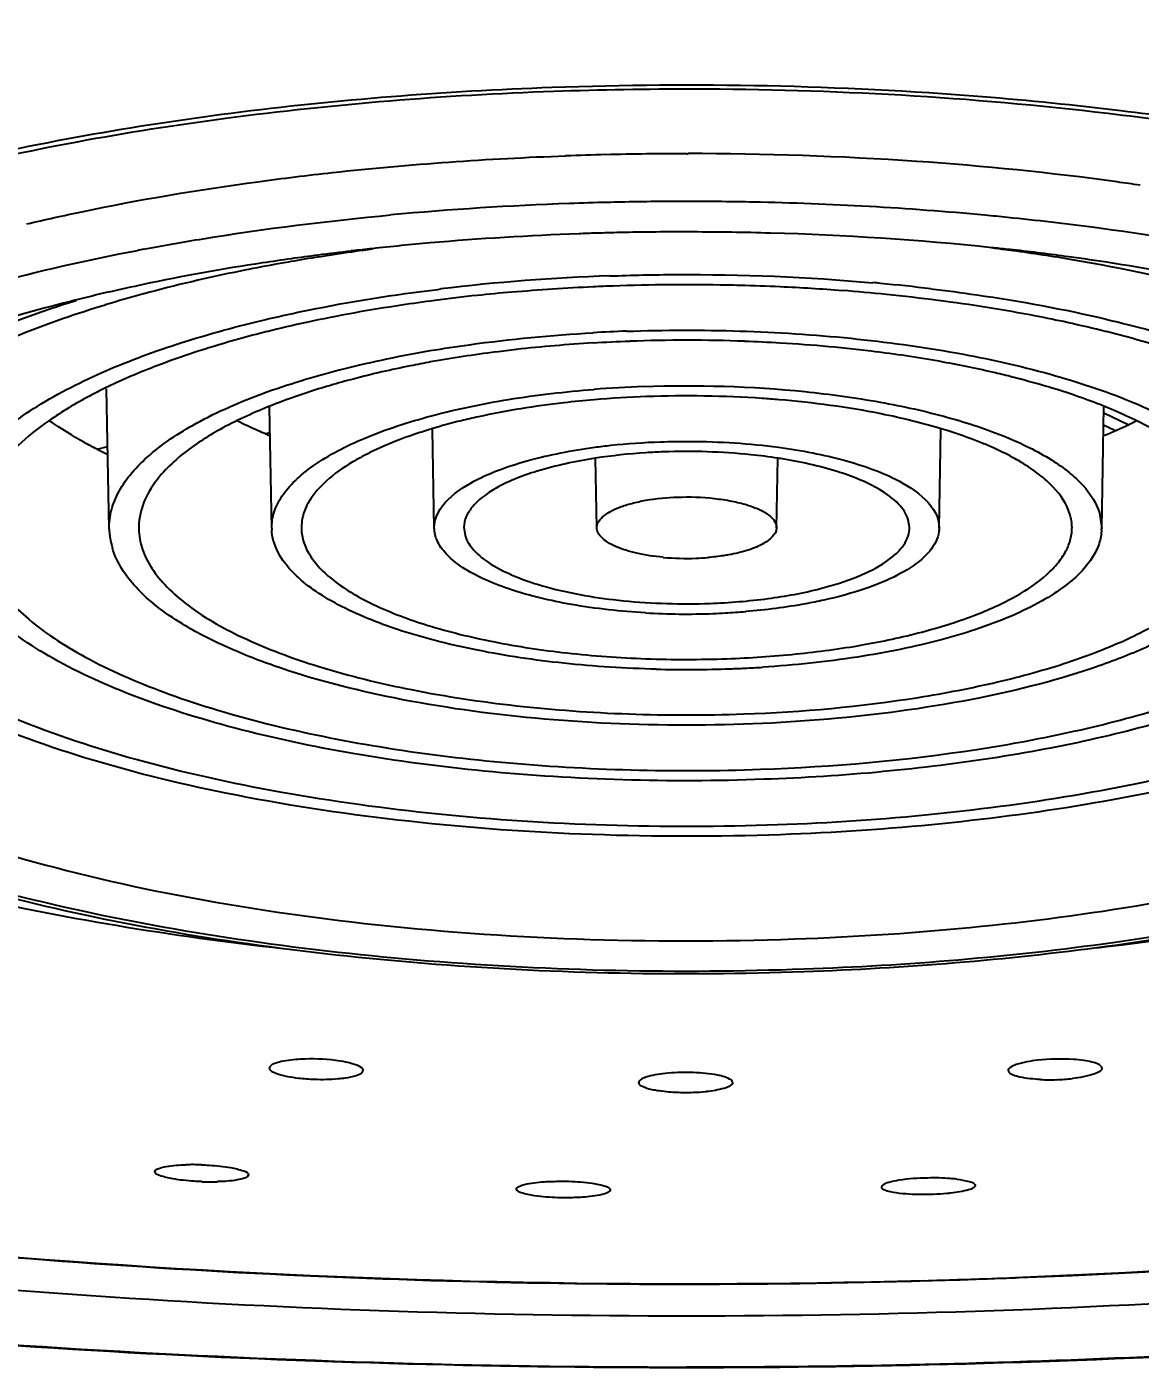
# Model space of a CAD drawing. Header units: millimetres. Extents: x 19562 to 20987, y -3943 to -2935.
# Drawn here: x 20317.82 to 20326.72, y -3215.47 to -3204.7 of the extents above; entities that cross this region are included whole.
import ezdxf

# ---------------------------------------------------------------- set-up
doc = ezdxf.new("R2010")
doc.units = ezdxf.units.MM
doc.header["$LTSCALE"] = 0.1
doc.styles.get("Standard").update_dxf_attribs({"font": 'arial.ttf'})
doc.dimstyles.new('A4', dxfattribs={"dimtxt": 4, "dimasz": 3.5, "dimexe": 0.7, "dimexo": 0.625, "dimgap": 0.5, "dimtad": 1, "dimdec": 1, "dimdsep": 46, "dimtxsty": 'Standard', "dimcen": 2.5, "dimclrd": 5, "dimclre": 5, "dimclrt": 7, "dimadec": 3, "dimazin": 2, "dimtfac": 1, "dimtdec": 1, "dimtmove": 0, "dimatfit": 3, "dimfxl": 0, "dimarcsym": 0})

# ---------------------------------------------------------------- blocks, each defined once
blk = doc.blocks.new('*D381')
at = {"color": 3, "lineweight": -2}
for p, q in [((20323.724, -3014.023), (20532.283, -3014.023)), ((20531.583, -3029.023), (20531.583, -3451.824)), ((20325.821, -3466.824), (20532.283, -3466.824))]:
    blk.add_line(p, q, dxfattribs=at)
at = {"color": 3}
for points in [[(20529.083, -3029.023), (20534.083, -3029.023), (20531.583, -3014.023)], [(20529.083, -3451.824), (20534.083, -3451.824), (20531.583, -3466.824)]]:
    blk.add_solid(points, dxfattribs=at)
at = {"layer": 'Defpoints', "color": 0}
for p in [(20323.099, -3014.023), (20325.196, -3466.824), (20531.583, -3466.824)]:
    blk.add_point(p, dxfattribs=at)
at = {"color": 3, "insert": (20523.425, -3240.423), "char_height": 15, "attachment_point": 5, "rotation": 90}
blk.add_mtext('452.8', dxfattribs=at)

msp = doc.modelspace()

# ---------------------------------------------------------------- linework, layer by layer
at = {"color": 7, "linetype": 'Continuous'}
for p, q in [((20323.103, -3205.713), (20323.11, -3205.713)), ((20323.146, -3206.339), (20323.137, -3206.339)), ((20320.427, -3206.49), (20320.416, -3206.491)), ((20320.434, -3206.497), (20320.422, -3206.499)), ((20320.445, -3206.496), (20320.434, -3206.497)), ((20321.109, -3206.798), (20321.132, -3206.795)), ((20319.744, -3207.036), (20319.749, -3207.035)), ((20326.454, -3207.036), (20326.459, -3207.038)), ((20325.771, -3207.516), (20325.766, -3207.515)), ((20318.481, -3208.714), (20318.46, -3207.593)), ((20319.781, -3208.711), (20319.763, -3207.741)), ((20326.418, -3208.711), (20326.436, -3207.741)), ((20326.63, -3207.881), (20326.435, -3207.789)), ((20319.766, -3207.946), (20319.731, -3207.954)), ((20321.081, -3208.708), (20321.066, -3207.918)), ((20325.118, -3208.708), (20325.132, -3207.918)), ((20326.523, -3207.926), (20326.433, -3207.883)), ((20318.384, -3208.077), (20318.468, -3208.056)), ((20322.381, -3208.706), (20322.37, -3208.151)), ((20323.818, -3208.706), (20323.828, -3208.151)), ((20326.4, -3208.586), (20326.418, -3208.712)), ((20321.318, -3208.7), (20321.327, -3208.767)), ((20324.881, -3208.7), (20324.871, -3208.641)), ((20319.762, -3213.027), (20319.771, -3213.01)), ((20326.412, -3213.01), (20326.42, -3213.027)), ((20320.504, -3213.063), (20320.512, -3213.047)), ((20325.67, -3213.047), (20325.678, -3213.063)), ((20318.845, -3213.854), (20318.854, -3213.841)), ((20319.595, -3213.881), (20319.587, -3213.894)), ((20324.656, -3213.978), (20324.658, -3213.985)), ((20325.404, -3213.959), (20325.406, -3213.965)), ((20321.738, -3213.994), (20321.738, -3213.991)), ((20322.488, -3214.001), (20322.487, -3214.005))]:
    msp.add_line(p, q, dxfattribs=at)
for centre, radius, start, end in [((20323.092, -3232.599), 26.886, 91.3621, 92.048), ((20323.099, -3232.891), 27.178, 89.993, 91.3619), ((20323.102, -3232.584), 26.872, 86.0819, 89.9828), ((20323.256, -3230.279), 24.562, 82.3136, 86.0722), ((20323.547, -3227.919), 22.183, 81.7643, 82.2436), ((20323.042, -3231.046), 24.95, 92.0187, 95.3075), ((20323.092, -3232.111), 26.016, 91.3753, 92.0481), ((20323.097, -3232.285), 26.19, 91.1534, 91.3758), ((20323.099, -3232.417), 26.322, 89.9304, 91.153), ((20323.1, -3232.353), 26.258, 88.8412, 89.9315), ((20323.12, -3231.612), 25.517, 84.6859, 88.8524), ((20323.263, -3229.846), 23.745, 84.1949, 84.6351), ((20323.355, -3228.963), 22.857, 82.443, 84.1995), ((20323.666, -3226.634), 20.508, 79.2423, 82.4481), ((20322.952, -3228.235), 21.891, 94.9879, 96.2129), ((20323.07, -3229.704), 23.365, 92.0427, 94.9631), ((20323.09, -3230.218), 23.88, 91.7231, 92.0485), ((20323.094, -3230.325), 23.987, 91.5513, 91.7232), ((20323.097, -3230.435), 24.097, 91.0906, 91.5511), ((20323.099, -3230.56), 24.222, 90.5046, 91.0906), ((20323.1, -3230.612), 24.274, 89.9125, 90.5048), ((20323.1, -3230.485), 24.146, 88.4121, 89.8911), ((20323.159, -3229.158), 22.818, 84.0112, 88.4669), ((20322.192, -3224.716), 18.56, 100.6686, 100.8126), ((20322.585, -3221.816), 15.469, 99.0323, 99.8776), ((20322.731, -3226.355), 19.998, 97.4147, 98.0364), ((20322.813, -3226.984), 20.632, 96.6719, 97.4143), ((20322.706, -3222.587), 16.249, 98.0814, 99.0299), ((20322.875, -3227.515), 21.167, 96.2188, 96.6435), ((20322.785, -3223.138), 16.806, 97.5179, 98.0033), ((20323.38, -3223.392), 17.062, 82.3537, 82.7331), ((20323.3, -3227.727), 21.38, 83.6506, 83.9869), ((20323.409, -3223.174), 16.842, 82.1506, 82.3533), ((20323.322, -3227.526), 21.178, 83.5294, 83.6503), ((20323.406, -3226.814), 20.462, 82.2752, 83.5379), ((20323.534, -3222.303), 15.963, 80.4498, 82.1688), ((20322.402, -3224.199), 17.818, 98.6975, 101.8183), ((20322.644, -3225.736), 19.373, 98.0361, 98.717), ((20322.488, -3221.261), 14.905, 99.8795, 100.3919), ((20321.956, -3221.973), 15.547, 101.8888, 102.9184), ((20323.032, -3222.64), 15.959, 91.9706, 96.8382), ((20323.099, -3223.33), 16.569, 88.8791, 92.0444), ((20323.101, -3223.248), 16.487, 88.5217, 88.8808), ((20323.105, -3223.129), 16.368, 87.4001, 88.5229), ((20323.186, -3222.513), 15.831, 84.6944, 84.9213), ((20323.225, -3222.105), 15.42, 83.1964, 84.6978), ((20321.478, -3216.856), 10.385, 105.1926, 106.9544), ((20322.936, -3221.177), 14.41, 96.0203, 97.3843), ((20322.998, -3221.765), 15.001, 94.9609, 96.0202), ((20323.073, -3222.679), 15.917, 92.5941, 94.9453), ((20323.09, -3223.029), 16.268, 92.0485, 92.5986), ((20323.13, -3222.627), 15.865, 85.6115, 87.4083), ((20323.181, -3221.967), 15.204, 84.2765, 85.6146), ((20323.268, -3221.126), 14.358, 82.6425, 84.2879), ((20321.258, -3216.119), 9.615, 106.9802, 107.2196), ((20322.222, -3217.056), 10.225, 102.2216, 104.0386), ((20324.016, -3216.885), 10.049, 75.9495, 77.7836), ((20323.089, -3220.296), 13.172, 92.0472, 93.2195), ((20322.855, -3217.413), 10.195, 97.2269, 100.1926), ((20322.961, -3218.22), 11.008, 96.3809, 97.2421), ((20323.054, -3219.128), 11.922, 93.3847, 96.3441), ((20323.089, -3219.679), 12.473, 92.0467, 93.3935), ((20323.099, -3219.989), 12.784, 87.921, 92.0431), ((20323.109, -3219.688), 12.482, 86.6077, 87.9173), ((20323.177, -3218.734), 11.526, 82.794, 86.6636), ((20323.383, -3217.154), 9.933, 79.7542, 82.828), ((20323.94, -3214.475), 7.195, 75.2961, 75.8184), ((20324.127, -3213.781), 6.476, 72.996, 75.3019), ((20323.085, -3216.892), 9.322, 92.0359, 94.4756), ((20323.089, -3216.347), 8.697, 92.044, 94.8121), ((20323.099, -3216.548), 8.898, 86.1034, 92.0656), ((20323.127, -3216.096), 8.445, 85.1724, 86.0852), ((20322.625, -3213.242), 5.554, 102.3937, 103.8293), ((20322.457, -3212.56), 4.852, 103.823, 106.7542), ((20323.781, -3212.417), 4.703, 73.1886, 76.2273), ((20325.024, -3204.499), 3.745, 292.2369, 295.4145), ((20325.212, -3204.898), 3.304, 295.4348, 296.6696), ((20321.337, -3204.116), 4.16, 247.2979, 247.7862), ((20320.277, -3204.422), 4.116, 242.6244, 243.9539), ((20323.212, -3212.164), 4.063, 80.9586, 81.2398), ((20325.79, -3208.709), 0.391, 10.9695, 16.8685), ((20320.386, -3208.705), 0.368, 168.563, 178.8866), ((20325.813, -3208.704), 0.367, 1.1194, 10.9677), ((20319.029, -3208.704), 0.548, 181.0508, 188.7221), ((20319.06, -3208.698), 0.579, 188.7696, 197.0549), ((20320.171, -3208.704), 0.39, 181.0099, 183.1313), ((20326.028, -3208.704), 0.39, 357.4445, 358.8889), ((20323.099, -3206.9), 2.05, 264.747, 272.1007), ((20323.102, -3206.934), 2.016, 272.039, 274.7373), ((20323.099, -3203.538), 5.857, 266.7768, 272.0542), ((20323.104, -3203.641), 5.753, 272.048, 273.0186), ((20323.111, -3203.771), 5.623, 273.0138, 274.7005), ((20323.099, -3200.172), 9.667, 268.5571, 272.0638), ((20323.104, -3200.317), 9.522, 272.0655, 272.7603), ((20323.112, -3200.474), 9.365, 272.7594, 273.6412), ((20326.002, -3211.483), 1.637, 267.4158, 271.9217), ((20326.007, -3211.525), 1.595, 271.7891, 276.3705), ((20319.15, -3215.764), 1.965, 88.0166, 91.639), ((20319.29, -3211.971), 1.966, 268.0199, 271.6394), ((20323.12, -3147.067), 67.686, 271.59027, 272.04839), ((20323.127, -3147.287), 67.466, 272.04868, 272.20818), ((20323.114, -3134.427), 80.99, 270.18159, 272.82581), ((20323.099, -3133.562), 81.855, 270.00001, 270.18972)]:
    msp.add_arc(centre, radius, start, end, dxfattribs=at)
for points, knots in [([(20323.099, -3196.255), (20321.121, -3196.255), (20317.243, -3196.394), (20311.648, -3197.014), (20306.563, -3198.015), (20302.777, -3199.172), (20300.203, -3200.284), (20298.616, -3201.142), (20297.301, -3202.055), (20296.272, -3203.014), (20295.539, -3204.016), (20295.121, -3205.058), (20295.041, -3206.125), (20295.212, -3206.806), (20295.341, -3207.13)], [0, 0, 0, 0, 0.181843, 0.356428, 0.516987, 0.657697, 0.71926, 0.774492, 0.823324, 0.866014, 0.903293, 0.936549, 0.967917, 1, 1, 1, 1]), ([(20323.099, -3196.255), (20325.083, -3196.255), (20328.972, -3196.396), (20334.581, -3197.018), (20339.676, -3198.025), (20343.466, -3199.188), (20346.04, -3200.305), (20347.624, -3201.168), (20348.935, -3202.085), (20349.958, -3203.048), (20350.681, -3204.055), (20351.088, -3205.102), (20351.153, -3206.172), (20350.972, -3206.854), (20350.838, -3207.178)], [0, 0, 0, 0, 0.182053, 0.356826, 0.51748, 0.658156, 0.719653, 0.774785, 0.823493, 0.866047, 0.903203, 0.936386, 0.967775, 1, 1, 1, 1]), ([(20326.572, -3205.37), (20326.203, -3205.325), (20324.692, -3205.174), (20323.169, -3205.143), (20322.022, -3205.184)], [0, 0, 0, 0, 0.244303, 1, 1, 1, 1]), ([(20322.022, -3205.184), (20321.164, -3205.215), (20319.519, -3205.343), (20317.222, -3205.746), (20315.296, -3206.324), (20314.191, -3206.868), (20313.753, -3207.182)], [0, 0, 0, 0, 0.299552, 0.575021, 0.811859, 1, 1, 1, 1]), ([(20313.794, -3207.271), (20313.978, -3207.124), (20314.41, -3206.841), (20315.483, -3206.322), (20317.166, -3205.797), (20319.484, -3205.378), (20321.159, -3205.244), (20322.036, -3205.213)], [0, 0, 0, 0, 0.082152, 0.179459, 0.414921, 0.694028, 1, 1, 1, 1]), ([(20322.036, -3205.213), (20322.41, -3205.2), (20323.889, -3205.175), (20325.37, -3205.258), (20326.467, -3205.389)], [0, 0, 0, 0, 0.252976, 1, 1, 1, 1]), ([(20326.467, -3205.389), (20327.106, -3205.466), (20328.312, -3205.655), (20329.973, -3206.072), (20331.333, -3206.586), (20332.1, -3207.028), (20332.402, -3207.269)], [0, 0, 0, 0, 0.306984, 0.58202, 0.8154, 1, 1, 1, 1]), ([(20332.321, -3207.096), (20331.991, -3206.875), (20331.21, -3206.473), (20329.872, -3206), (20328.296, -3205.619), (20327.166, -3205.442), (20326.572, -3205.37)], [0, 0, 0, 0, 0.197055, 0.432994, 0.703096, 1, 1, 1, 1]), ([(20319.669, -3205.937), (20319.868, -3205.91), (20320.686, -3205.81), (20321.509, -3205.752), (20322.132, -3205.73)], [0, 0, 0, 0, 0.243987, 1, 1, 1, 1]), ([(20317.823, -3206.274), (20317.969, -3206.24), (20318.58, -3206.104), (20319.198, -3206.001), (20319.669, -3205.937)], [0, 0, 0, 0, 0.240069, 1, 1, 1, 1]), ([(20299.003, -3206.18), (20298.947, -3206.456), (20298.916, -3207.038), (20299.142, -3207.91), (20299.626, -3208.755), (20300.353, -3209.568), (20301.312, -3210.347), (20302.982, -3211.389), (20305.611, -3212.526), (20309.314, -3213.599), (20313.581, -3214.401), (20318.24, -3214.897), (20321.46, -3215.008), (20323.099, -3215.008)], [0, 0, 0, 0, 0.030735, 0.062256, 0.096742, 0.135775, 0.180299, 0.230763, 0.349565, 0.490549, 0.649673, 0.821544, 1, 1, 1, 1]), ([(20318.756, -3206.477), (20318.914, -3206.447), (20319.57, -3206.332), (20320.231, -3206.25), (20320.734, -3206.203)], [0, 0, 0, 0, 0.241853, 1, 1, 1, 1]), ([(20323.099, -3215.008), (20324.739, -3215.008), (20327.959, -3214.897), (20332.618, -3214.401), (20336.886, -3213.599), (20340.588, -3212.525), (20343.217, -3211.388), (20344.887, -3210.346), (20345.846, -3209.568), (20346.573, -3208.755), (20347.057, -3207.909), (20347.282, -3207.037), (20347.251, -3206.455), (20347.195, -3206.179)], [0, 0, 0, 0, 0.178461, 0.350338, 0.509464, 0.65045, 0.769249, 0.819711, 0.864231, 0.90326, 0.937744, 0.969264, 1, 1, 1, 1]), ([(20317.154, -3206.862), (20317.276, -3206.825), (20317.789, -3206.679), (20318.31, -3206.562), (20318.71, -3206.486)], [0, 0, 0, 0, 0.23805, 1, 1, 1, 1]), ([(20327.435, -3206.757), (20327.332, -3206.736), (20326.908, -3206.651), (20326.481, -3206.582), (20326.156, -3206.538)], [0, 0, 0, 0, 0.242876, 1, 1, 1, 1]), ([(20319.8, -3206.6), (20319.709, -3206.616), (20319.359, -3206.684), (20319.011, -3206.765), (20318.757, -3206.834)], [0, 0, 0, 0, 0.259118, 1, 1, 1, 1]), ([(20327.771, -3206.93), (20327.648, -3206.892), (20327.126, -3206.742), (20326.593, -3206.631), (20326.183, -3206.562)], [0, 0, 0, 0, 0.23495, 1, 1, 1, 1]), ([(20322.484, -3206.691), (20322.66, -3206.684), (20323.362, -3206.67), (20324.064, -3206.698), (20324.588, -3206.745)], [0, 0, 0, 0, 0.251339, 1, 1, 1, 1]), ([(20318.48, -3206.819), (20318.389, -3206.84), (20318.041, -3206.924), (20317.696, -3207.02), (20317.444, -3207.101)], [0, 0, 0, 0, 0.259654, 1, 1, 1, 1]), ([(20319.749, -3207.035), (20319.856, -3207.01), (20320.305, -3206.912), (20320.761, -3206.84), (20321.109, -3206.798)], [0, 0, 0, 0, 0.239, 1, 1, 1, 1]), ([(20325.052, -3206.793), (20325.174, -3206.808), (20325.645, -3206.87), (20326.113, -3206.956), (20326.454, -3207.036)], [0, 0, 0, 0, 0.260462, 1, 1, 1, 1]), ([(20317.143, -3207.309), (20317.223, -3207.269), (20317.571, -3207.106), (20317.934, -3206.974), (20318.216, -3206.886)], [0, 0, 0, 0, 0.23112, 1, 1, 1, 1]), ([(20318.411, -3206.935), (20318.178, -3207.007), (20317.745, -3207.159), (20317.329, -3207.354), (20317.143, -3207.459)], [0, 0, 0, 0, 0.532524, 1, 1, 1, 1]), ([(20321.084, -3206.887), (20320.995, -3206.899), (20320.651, -3206.947), (20320.309, -3207.008), (20320.058, -3207.063)], [0, 0, 0, 0, 0.257883, 1, 1, 1, 1]), ([(20326.143, -3207.063), (20326.06, -3207.045), (20325.717, -3206.975), (20325.371, -3206.92), (20325.107, -3206.886)], [0, 0, 0, 0, 0.241556, 1, 1, 1, 1]), ([(20318.453, -3207.45), (20318.649, -3207.365), (20319.074, -3207.21), (20319.511, -3207.091), (20319.744, -3207.036)], [0, 0, 0, 0, 0.471869, 1, 1, 1, 1]), ([(20326.459, -3207.038), (20326.693, -3207.093), (20327.131, -3207.212), (20327.559, -3207.369), (20327.755, -3207.454)], [0, 0, 0, 0, 0.528371, 1, 1, 1, 1]), ([(20295.341, -3207.13), (20295.59, -3207.754), (20296.238, -3208.647), (20297.367, -3209.657), (20298.914, -3210.74), (20301.354, -3211.955), (20304.818, -3213.163), (20308.857, -3214.146), (20313.346, -3214.872), (20318.144, -3215.318), (20321.432, -3215.418), (20323.099, -3215.418)], [0, 0, 0, 0, 0.06718, 0.107052, 0.151683, 0.255625, 0.378555, 0.518156, 0.671053, 0.833163, 1, 1, 1, 1]), ([(20319.742, -3207.136), (20319.666, -3207.155), (20319.379, -3207.231), (20319.095, -3207.322), (20318.89, -3207.399)], [0, 0, 0, 0, 0.2636, 1, 1, 1, 1]), ([(20321.049, -3207.288), (20321.153, -3207.271), (20321.584, -3207.205), (20322.019, -3207.164), (20322.35, -3207.145)], [0, 0, 0, 0, 0.241597, 1, 1, 1, 1]), ([(20322.619, -3207.133), (20322.92, -3207.122), (20323.52, -3207.121), (20324.4, -3207.178), (20325.23, -3207.291), (20325.98, -3207.457), (20326.622, -3207.668), (20327.071, -3207.885), (20327.351, -3208.081), (20327.55, -3208.263), (20327.658, -3208.427), (20327.693, -3208.54)], [0, 0, 0, 0, 0.165407, 0.328169, 0.482841, 0.62439, 0.748587, 0.852471, 0.896483, 0.935372, 1, 1, 1, 1]), ([(20327.294, -3207.394), (20327.23, -3207.369), (20326.954, -3207.271), (20326.672, -3207.191), (20326.456, -3207.136)], [0, 0, 0, 0, 0.236361, 1, 1, 1, 1]), ([(20295.024, -3207.3), (20295.418, -3207.972), (20296.568, -3209.257), (20298.869, -3210.809), (20301.794, -3212.162), (20305.292, -3213.309), (20309.282, -3214.234), (20315.252, -3215.159), (20319.924, -3215.421), (20323.099, -3215.421)], [0, 0, 0, 0, 0.0777, 0.168578, 0.275366, 0.39807, 0.534997, 0.683368, 1, 1, 1, 1]), ([(20319.75, -3207.616), (20319.949, -3207.545), (20320.379, -3207.418), (20320.817, -3207.328), (20321.049, -3207.288)], [0, 0, 0, 0, 0.47308, 1, 1, 1, 1]), ([(20323.099, -3215.421), (20326.275, -3215.421), (20330.947, -3215.159), (20336.916, -3214.234), (20340.907, -3213.309), (20344.404, -3212.162), (20347.33, -3210.809), (20349.631, -3209.257), (20350.781, -3207.972), (20351.174, -3207.3)], [0, 0, 0, 0, 0.316632, 0.465004, 0.60193, 0.724634, 0.831423, 0.9223, 1, 1, 1, 1]), ([(20318.89, -3207.399), (20318.851, -3207.414), (20318.701, -3207.472), (20318.553, -3207.537), (20318.446, -3207.589)], [0, 0, 0, 0, 0.260971, 1, 1, 1, 1]), ([(20321.051, -3207.379), (20320.998, -3207.389), (20320.791, -3207.428), (20320.585, -3207.475), (20320.434, -3207.515)], [0, 0, 0, 0, 0.258328, 1, 1, 1, 1]), ([(20325.703, -3207.499), (20325.658, -3207.488), (20325.475, -3207.443), (20325.29, -3207.405), (20325.15, -3207.38)], [0, 0, 0, 0, 0.242443, 1, 1, 1, 1]), ([(20317.181, -3208.717), (20317.18, -3208.66), (20317.192, -3208.542), (20317.255, -3208.369), (20317.359, -3208.201), (20317.563, -3207.97), (20317.927, -3207.701), (20318.264, -3207.532), (20318.453, -3207.45)], [0, 0, 0, 0, 0.090683, 0.185696, 0.289029, 0.403606, 0.672769, 1, 1, 1, 1]), ([(20320.434, -3207.515), (20320.372, -3207.531), (20320.141, -3207.595), (20319.914, -3207.672), (20319.75, -3207.738)], [0, 0, 0, 0, 0.265235, 1, 1, 1, 1]), ([(20318.446, -3207.589), (20318.404, -3207.609), (20318.251, -3207.688), (20318.102, -3207.776), (20317.998, -3207.849)], [0, 0, 0, 0, 0.266356, 1, 1, 1, 1]), ([(20318.481, -3208.714), (20318.48, -3208.663), (20318.493, -3208.558), (20318.557, -3208.405), (20318.663, -3208.256), (20318.869, -3208.054), (20319.232, -3207.823), (20319.564, -3207.683), (20319.75, -3207.616)], [0, 0, 0, 0, 0.085885, 0.17703, 0.278071, 0.392116, 0.664944, 1, 1, 1, 1]), ([(20321.059, -3207.809), (20321.262, -3207.755), (20321.693, -3207.666), (20322.129, -3207.616), (20322.358, -3207.598)], [0, 0, 0, 0, 0.477603, 1, 1, 1, 1]), ([(20322.754, -3207.575), (20323.184, -3207.56), (20323.819, -3207.578), (20324.63, -3207.689), (20325.169, -3207.808), (20325.631, -3207.959), (20325.953, -3208.115), (20326.155, -3208.256), (20326.297, -3208.387), (20326.375, -3208.505), (20326.4, -3208.586)], [0, 0, 0, 0, 0.328042, 0.482743, 0.624317, 0.748538, 0.852443, 0.896462, 0.935361, 1, 1, 1, 1]), ([(20326.448, -3207.738), (20326.415, -3207.724), (20326.274, -3207.669), (20326.131, -3207.621), (20326.021, -3207.587)], [0, 0, 0, 0, 0.239327, 1, 1, 1, 1]), ([(20322.359, -3207.681), (20322.278, -3207.688), (20321.967, -3207.719), (20321.658, -3207.768), (20321.433, -3207.818)], [0, 0, 0, 0, 0.260926, 1, 1, 1, 1]), ([(20324.901, -3207.849), (20324.819, -3207.829), (20324.468, -3207.751), (20324.112, -3207.704), (20323.838, -3207.681)], [0, 0, 0, 0, 0.234856, 1, 1, 1, 1]), ([(20319.75, -3207.738), (20319.62, -3207.791), (20319.382, -3207.9), (20319.161, -3208.042), (20319.068, -3208.117)], [0, 0, 0, 0, 0.540739, 1, 1, 1, 1]), ([(20319.781, -3208.711), (20319.78, -3208.667), (20319.794, -3208.575), (20319.861, -3208.444), (20319.97, -3208.319), (20320.182, -3208.149), (20320.548, -3207.964), (20320.876, -3207.858), (20321.059, -3207.809)], [0, 0, 0, 0, 0.079134, 0.165122, 0.263467, 0.377353, 0.655802, 1, 1, 1, 1]), ([(20326.693, -3207.847), (20326.674, -3207.838), (20326.593, -3207.799), (20326.511, -3207.763), (20326.448, -3207.738)], [0, 0, 0, 0, 0.241711, 1, 1, 1, 1]), ([(20317.998, -3207.849), (20317.911, -3207.909), (20317.754, -3208.033), (20317.567, -3208.243), (20317.449, -3208.463), (20317.419, -3208.618), (20317.418, -3208.691)], [0, 0, 0, 0, 0.301545, 0.562615, 0.790948, 1, 1, 1, 1]), ([(20318.384, -3208.077), (20318.35, -3208.06), (20318.222, -3207.991), (20318.097, -3207.914), (20318.01, -3207.852)], [0, 0, 0, 0, 0.26429, 1, 1, 1, 1]), ([(20319.731, -3207.954), (20319.712, -3207.946), (20319.635, -3207.913), (20319.559, -3207.878), (20319.504, -3207.85)], [0, 0, 0, 0, 0.257984, 1, 1, 1, 1]), ([(20321.058, -3207.915), (20321.016, -3207.927), (20320.861, -3207.977), (20320.709, -3208.036), (20320.601, -3208.087)], [0, 0, 0, 0, 0.267555, 1, 1, 1, 1]), ([(20325.558, -3208.069), (20325.526, -3208.054), (20325.39, -3207.996), (20325.25, -3207.948), (20325.141, -3207.915)], [0, 0, 0, 0, 0.234205, 1, 1, 1, 1]), ([(20327.109, -3208.1), (20327.08, -3208.077), (20326.948, -3207.982), (20326.806, -3207.902), (20326.693, -3207.847)], [0, 0, 0, 0, 0.229366, 1, 1, 1, 1]), ([(20322.365, -3208.061), (20322.408, -3208.055), (20322.582, -3208.034), (20322.757, -3208.022), (20322.889, -3208.017)], [0, 0, 0, 0, 0.244266, 1, 1, 1, 1]), ([(20322.889, -3208.017), (20322.969, -3208.015), (20323.284, -3208.01), (20323.6, -3208.03), (20323.833, -3208.061)], [0, 0, 0, 0, 0.253737, 1, 1, 1, 1]), ([(20319.068, -3208.117), (20319.05, -3208.131), (20318.985, -3208.186), (20318.924, -3208.247), (20318.884, -3208.295)], [0, 0, 0, 0, 0.265549, 1, 1, 1, 1]), ([(20320.601, -3208.087), (20320.585, -3208.094), (20320.525, -3208.124), (20320.467, -3208.156), (20320.424, -3208.181)], [0, 0, 0, 0, 0.260638, 1, 1, 1, 1]), ([(20321.081, -3208.708), (20321.077, -3208.534), (20321.338, -3208.348), (20321.624, -3208.23), (20321.848, -3208.159), (20322.097, -3208.102), (20322.274, -3208.073), (20322.365, -3208.061)], [0, 0, 0, 0, 0.349814, 0.487086, 0.642878, 0.814854, 1, 1, 1, 1]), ([(20322.367, -3208.149), (20322.211, -3208.173), (20321.932, -3208.232), (20321.665, -3208.335), (20321.556, -3208.399)], [0, 0, 0, 0, 0.556849, 1, 1, 1, 1]), ([(20322.914, -3208.098), (20322.867, -3208.1), (20322.684, -3208.109), (20322.502, -3208.128), (20322.367, -3208.149)], [0, 0, 0, 0, 0.256265, 1, 1, 1, 1]), ([(20323.831, -3208.149), (20323.758, -3208.137), (20323.454, -3208.099), (20323.146, -3208.09), (20322.914, -3208.098)], [0, 0, 0, 0, 0.241192, 1, 1, 1, 1]), ([(20323.833, -3208.061), (20323.925, -3208.073), (20324.101, -3208.102), (20324.35, -3208.159), (20324.575, -3208.23), (20324.86, -3208.348), (20325.121, -3208.534), (20325.118, -3208.708)], [0, 0, 0, 0, 0.185163, 0.357133, 0.512914, 0.65019, 1, 1, 1, 1]), ([(20324.642, -3208.399), (20324.536, -3208.337), (20324.275, -3208.235), (20324.003, -3208.176), (20323.851, -3208.152)], [0, 0, 0, 0, 0.443706, 1, 1, 1, 1]), ([(20325.777, -3208.183), (20325.761, -3208.173), (20325.689, -3208.131), (20325.615, -3208.095), (20325.558, -3208.069)], [0, 0, 0, 0, 0.237175, 1, 1, 1, 1]), ([(20320.424, -3208.181), (20320.351, -3208.224), (20320.224, -3208.313), (20320.119, -3208.43), (20320.082, -3208.489)], [0, 0, 0, 0, 0.549869, 1, 1, 1, 1]), ([(20326.164, -3208.596), (20326.14, -3208.516), (20326.061, -3208.4), (20325.917, -3208.273), (20325.827, -3208.213), (20325.777, -3208.183)], [0, 0, 0, 0, 0.434591, 0.69904, 1, 1, 1, 1]), ([(20318.884, -3208.295), (20318.835, -3208.355), (20318.753, -3208.479), (20318.719, -3208.626), (20318.718, -3208.694)], [0, 0, 0, 0, 0.530076, 1, 1, 1, 1]), ([(20326.38, -3212.064), (20326.918, -3212.003), (20327.95, -3211.853), (20329.408, -3211.534), (20330.689, -3211.138), (20331.76, -3210.675), (20332.594, -3210.159), (20333.175, -3209.591), (20333.479, -3208.963), (20333.454, -3208.528), (20333.396, -3208.337)], [0, 0, 0, 0, 0.187737, 0.361478, 0.517323, 0.652319, 0.765031, 0.856127, 0.930777, 1, 1, 1, 1]), ([(20320.082, -3208.489), (20320.075, -3208.501), (20320.05, -3208.546), (20320.033, -3208.595), (20320.025, -3208.632)], [0, 0, 0, 0, 0.262622, 1, 1, 1, 1]), ([(20321.556, -3208.399), (20321.539, -3208.41), (20321.478, -3208.448), (20321.422, -3208.495), (20321.389, -3208.534)], [0, 0, 0, 0, 0.279031, 1, 1, 1, 1]), ([(20322.381, -3208.706), (20322.38, -3208.69), (20322.39, -3208.656), (20322.429, -3208.612), (20322.489, -3208.572), (20322.568, -3208.537), (20322.664, -3208.507), (20322.817, -3208.474), (20322.94, -3208.463), (20323.024, -3208.46)], [0, 0, 0, 0, 0.063654, 0.140458, 0.237476, 0.356319, 0.495607, 0.652215, 1, 1, 1, 1]), ([(20323.024, -3208.46), (20323.124, -3208.456), (20323.27, -3208.461), (20323.456, -3208.489), (20323.577, -3208.518), (20323.677, -3208.555), (20323.753, -3208.598), (20323.804, -3208.647), (20323.818, -3208.688), (20323.818, -3208.706)], [0, 0, 0, 0, 0.339724, 0.498162, 0.640989, 0.763447, 0.862688, 0.93918, 1, 1, 1, 1]), ([(20324.871, -3208.641), (20324.857, -3208.594), (20324.79, -3208.497), (20324.697, -3208.432), (20324.642, -3208.399)], [0, 0, 0, 0, 0.434327, 1, 1, 1, 1]), ([(20321.389, -3208.534), (20321.368, -3208.559), (20321.333, -3208.61), (20321.318, -3208.671), (20321.318, -3208.7)], [0, 0, 0, 0, 0.531117, 1, 1, 1, 1]), ([(20318.718, -3208.694), (20318.717, -3208.747), (20318.732, -3208.858), (20318.806, -3209.017), (20318.927, -3209.171), (20319.163, -3209.38), (20319.575, -3209.612), (20320.187, -3209.838), (20320.923, -3210.017), (20321.753, -3210.141), (20322.641, -3210.205), (20323.249, -3210.205), (20323.555, -3210.194)], [0, 0, 0, 0, 0.029594, 0.061371, 0.09715, 0.138084, 0.237205, 0.359521, 0.502174, 0.660461, 0.828545, 1, 1, 1, 1]), ([(20320.018, -3208.697), (20320.017, -3208.735), (20320.028, -3208.812), (20320.08, -3208.924), (20320.165, -3209.032), (20320.331, -3209.179), (20320.621, -3209.343), (20321.051, -3209.502), (20321.569, -3209.628), (20322.153, -3209.715), (20322.777, -3209.76), (20323.204, -3209.76), (20323.42, -3209.752)], [0, 0, 0, 0, 0.029595, 0.061372, 0.097156, 0.138092, 0.23722, 0.359538, 0.502189, 0.660473, 0.828552, 1, 1, 1, 1]), ([(20323.42, -3209.752), (20323.605, -3209.746), (20323.967, -3209.721), (20324.489, -3209.651), (20324.964, -3209.55), (20325.378, -3209.422), (20325.717, -3209.271), (20325.942, -3209.121), (20326.069, -3208.991), (20326.134, -3208.895), (20326.173, -3208.797), (20326.181, -3208.73), (20326.181, -3208.697)], [0, 0, 0, 0, 0.177944, 0.347581, 0.504052, 0.643196, 0.761926, 0.858858, 0.899594, 0.935887, 0.968829, 1, 1, 1, 1]), ([(20323.818, -3208.706), (20323.817, -3208.76), (20323.742, -3208.82), (20323.656, -3208.861), (20323.563, -3208.895), (20323.487, -3208.912), (20323.434, -3208.922)], [0, 0, 0, 0, 0.35748, 0.492887, 0.646344, 1, 1, 1, 1]), ([(20323.825, -3211.079), (20324.246, -3211.064), (20325.066, -3211.009), (20326.248, -3210.85), (20327.325, -3210.621), (20328.262, -3210.331), (20329.03, -3209.988), (20329.539, -3209.65), (20329.827, -3209.354), (20329.975, -3209.138), (20330.063, -3208.916), (20330.082, -3208.763), (20330.08, -3208.689)], [0, 0, 0, 0, 0.177938, 0.347557, 0.504024, 0.643168, 0.761901, 0.858841, 0.899583, 0.93588, 0.968824, 1, 1, 1, 1]), ([(20324.169, -3209.191), (20324.271, -3209.165), (20324.453, -3209.108), (20324.656, -3209.008), (20324.775, -3208.915), (20324.835, -3208.847), (20324.873, -3208.775), (20324.881, -3208.724), (20324.881, -3208.7)], [0, 0, 0, 0, 0.345009, 0.624099, 0.738023, 0.836123, 0.921589, 1, 1, 1, 1]), ([(20325.543, -3214.713), (20322.809, -3214.811), (20318.752, -3214.717), (20313.517, -3214.102), (20309.936, -3213.426), (20306.749, -3212.55), (20304.043, -3211.495), (20301.887, -3210.29), (20300.744, -3209.298), (20300.321, -3208.774)], [0, 0, 0, 0, 0.309516, 0.457648, 0.596082, 0.721456, 0.831178, 0.923836, 1, 1, 1, 1]), ([(20323.85, -3211.16), (20323.349, -3211.177), (20322.356, -3211.177), (20320.903, -3211.074), (20319.543, -3210.873), (20318.335, -3210.582), (20317.455, -3210.262), (20316.874, -3209.963), (20316.527, -3209.736), (20316.249, -3209.497), (20316.044, -3209.247), (20315.915, -3208.988), (20315.882, -3208.807), (20315.881, -3208.72)], [0, 0, 0, 0, 0.170733, 0.338191, 0.496056, 0.638594, 0.761151, 0.813994, 0.860982, 0.902269, 0.938384, 0.970389, 1, 1, 1, 1]), ([(20319.799, -3208.822), (20319.796, -3208.814), (20319.787, -3208.782), (20319.783, -3208.75), (20319.781, -3208.725)], [0, 0, 0, 0, 0.254072, 1, 1, 1, 1]), ([(20321.109, -3208.82), (20321.107, -3208.815), (20321.098, -3208.796), (20321.091, -3208.775), (20321.087, -3208.759)], [0, 0, 0, 0, 0.257518, 1, 1, 1, 1]), ([(20321.327, -3208.767), (20321.341, -3208.811), (20321.4, -3208.901), (20321.543, -3209.008), (20321.74, -3209.104), (20322.092, -3209.219), (20322.614, -3209.305), (20323.054, -3209.318), (20323.285, -3209.31)], [0, 0, 0, 0, 0.064666, 0.147435, 0.251385, 0.375662, 0.67181, 1, 1, 1, 1]), ([(20322.911, -3208.941), (20322.84, -3208.935), (20322.71, -3208.915), (20322.561, -3208.871), (20322.469, -3208.824), (20322.421, -3208.788), (20322.389, -3208.749), (20322.381, -3208.719), (20322.381, -3208.706)], [0, 0, 0, 0, 0.349457, 0.640391, 0.757436, 0.854309, 0.933042, 1, 1, 1, 1]), ([(20330.318, -3208.72), (20330.316, -3208.795), (20330.292, -3208.952), (20330.193, -3209.179), (20330.035, -3209.4), (20329.732, -3209.702), (20329.202, -3210.047), (20328.408, -3210.397), (20327.442, -3210.693), (20326.335, -3210.926), (20325.122, -3211.088), (20324.281, -3211.144), (20323.85, -3211.16)], [0, 0, 0, 0, 0.031164, 0.064302, 0.100902, 0.141983, 0.239512, 0.358549, 0.497657, 0.653776, 0.822803, 1, 1, 1, 1]), ([(20325.118, -3208.708), (20325.118, -3208.718), (20325.115, -3208.755), (20325.103, -3208.791), (20325.091, -3208.817)], [0, 0, 0, 0, 0.243175, 1, 1, 1, 1]), ([(20345.877, -3208.774), (20345.522, -3209.214), (20344.602, -3210.057), (20342.883, -3211.118), (20340.747, -3212.073), (20338.234, -3212.907), (20335.393, -3213.604), (20331.144, -3214.349), (20327.815, -3214.631), (20325.543, -3214.713)], [0, 0, 0, 0, 0.078377, 0.171197, 0.279297, 0.40206, 0.537927, 0.6847, 1, 1, 1, 1]), ([(20326.417, -3208.721), (20326.416, -3208.759), (20326.401, -3208.836), (20326.347, -3208.946), (20326.263, -3209.053), (20326.192, -3209.117), (20326.152, -3209.149)], [0, 0, 0, 0, 0.215641, 0.447565, 0.706672, 1, 1, 1, 1]), ([(20319.066, -3209.474), (20318.995, -3209.43), (20318.864, -3209.341), (20318.656, -3209.154), (20318.541, -3208.985), (20318.506, -3208.868)], [0, 0, 0, 0, 0.299824, 0.563919, 1, 1, 1, 1]), ([(20320.339, -3209.334), (20320.269, -3209.298), (20320.142, -3209.225), (20319.943, -3209.071), (20319.83, -3208.925), (20319.799, -3208.822)], [0, 0, 0, 0, 0.30894, 0.576192, 1, 1, 1, 1]), ([(20322.77, -3209.385), (20322.572, -3209.374), (20322.202, -3209.334), (20321.768, -3209.233), (20321.48, -3209.121), (20321.314, -3209.032), (20321.188, -3208.935), (20321.129, -3208.859), (20321.109, -3208.82)], [0, 0, 0, 0, 0.329342, 0.616679, 0.738006, 0.842125, 0.928829, 1, 1, 1, 1]), ([(20323.555, -3210.194), (20324.023, -3210.178), (20324.706, -3210.116), (20325.568, -3209.95), (20326.13, -3209.796), (20326.609, -3209.612), (20326.994, -3209.405), (20327.278, -3209.177), (20327.405, -3208.996), (20327.441, -3208.906)], [0, 0, 0, 0, 0.33197, 0.484115, 0.622318, 0.743852, 0.846977, 0.931516, 1, 1, 1, 1]), ([(20325.091, -3208.817), (20325.065, -3208.87), (20324.972, -3208.975), (20324.774, -3209.098), (20324.509, -3209.205), (20324.307, -3209.259), (20324.197, -3209.283)], [0, 0, 0, 0, 0.171586, 0.394634, 0.672542, 1, 1, 1, 1]), ([(20316.156, -3208.952), (20316.208, -3209.123), (20316.372, -3209.371), (20316.672, -3209.646), (20316.971, -3209.856), (20317.328, -3210.055), (20317.903, -3210.313), (20318.745, -3210.589), (20319.878, -3210.839), (20321.134, -3211.011), (20322.464, -3211.097), (20323.37, -3211.095), (20323.825, -3211.079)], [0, 0, 0, 0, 0.064621, 0.103506, 0.147515, 0.19685, 0.251483, 0.37567, 0.517205, 0.671861, 0.83461, 1, 1, 1, 1]), ([(20323.715, -3210.717), (20323.339, -3210.731), (20322.593, -3210.733), (20321.495, -3210.665), (20320.455, -3210.528), (20319.509, -3210.328), (20318.691, -3210.072), (20318.11, -3209.808), (20317.738, -3209.569), (20317.467, -3209.346), (20317.309, -3209.146), (20317.246, -3209.005)], [0, 0, 0, 0, 0.162888, 0.323401, 0.476465, 0.617365, 0.742079, 0.847663, 0.892876, 0.933082, 1, 1, 1, 1]), ([(20323.434, -3208.922), (20323.421, -3208.924), (20323.366, -3208.933), (20323.311, -3208.939), (20323.269, -3208.943)], [0, 0, 0, 0, 0.241914, 1, 1, 1, 1]), ([(20328.952, -3209.006), (20328.899, -3209.126), (20328.72, -3209.367), (20328.332, -3209.669), (20327.809, -3209.945), (20327.163, -3210.188), (20326.409, -3210.393), (20325.567, -3210.554), (20324.66, -3210.666), (20324.034, -3210.706), (20323.715, -3210.717)], [0, 0, 0, 0, 0.06921, 0.154537, 0.258201, 0.379916, 0.517927, 0.66956, 0.831493, 1, 1, 1, 1]), ([(20312.802, -3209.074), (20312.921, -3209.464), (20313.402, -3210.008), (20314.224, -3210.551), (20315.078, -3210.963), (20316.09, -3211.328), (20317.693, -3211.762), (20318.979, -3211.97), (20319.871, -3212.07)], [0, 0, 0, 0, 0.153855, 0.255139, 0.374042, 0.509904, 0.661122, 1, 1, 1, 1]), ([(20317.534, -3209.095), (20317.613, -3209.226), (20317.856, -3209.48), (20318.348, -3209.789), (20318.993, -3210.062), (20319.772, -3210.292), (20320.661, -3210.471), (20321.976, -3210.635), (20323, -3210.661), (20323.69, -3210.637)], [0, 0, 0, 0, 0.070026, 0.158301, 0.26579, 0.391017, 0.531102, 0.682275, 1, 1, 1, 1]), ([(20323.69, -3210.637), (20324.269, -3210.616), (20325.114, -3210.542), (20326.188, -3210.344), (20326.896, -3210.16), (20327.51, -3209.941), (20328.018, -3209.692), (20328.408, -3209.419), (20328.601, -3209.202), (20328.667, -3209.091)], [0, 0, 0, 0, 0.324597, 0.47448, 0.61186, 0.734211, 0.839771, 0.927933, 1, 1, 1, 1]), ([(20314.809, -3209.156), (20314.807, -3209.256), (20314.837, -3209.465), (20314.976, -3209.767), (20315.205, -3210.057), (20315.519, -3210.335), (20315.914, -3210.598), (20316.387, -3210.847), (20316.933, -3211.077), (20317.781, -3211.366), (20318.983, -3211.658), (20320.553, -3211.894), (20322.233, -3212.014), (20323.382, -3212.015), (20323.962, -3211.994)], [0, 0, 0, 0, 0.029588, 0.061358, 0.097132, 0.13806, 0.184723, 0.237307, 0.295721, 0.359674, 0.502296, 0.660544, 0.82859, 1, 1, 1, 1]), ([(20323.285, -3209.31), (20323.44, -3209.304), (20323.737, -3209.28), (20324.031, -3209.227), (20324.169, -3209.191)], [0, 0, 0, 0, 0.523082, 1, 1, 1, 1]), ([(20323.962, -3211.994), (20324.461, -3211.976), (20325.435, -3211.911), (20326.838, -3211.722), (20328.117, -3211.45), (20329.23, -3211.105), (20330.026, -3210.751), (20330.542, -3210.432), (20330.847, -3210.193), (20331.089, -3209.945), (20331.264, -3209.689), (20331.369, -3209.424), (20331.391, -3209.243), (20331.389, -3209.156)], [0, 0, 0, 0, 0.177925, 0.34753, 0.503981, 0.643106, 0.761818, 0.813053, 0.858879, 0.89961, 0.935896, 0.968834, 1, 1, 1, 1]), ([(20326.152, -3209.149), (20326.093, -3209.196), (20325.957, -3209.287), (20325.625, -3209.452), (20325.344, -3209.544), (20325.144, -3209.598)], [0, 0, 0, 0, 0.204552, 0.440253, 1, 1, 1, 1]), ([(20322.856, -3209.836), (20322.609, -3209.83), (20322.13, -3209.8), (20321.45, -3209.7), (20320.853, -3209.552), (20320.494, -3209.414), (20320.339, -3209.334)], [0, 0, 0, 0, 0.286736, 0.556319, 0.797137, 1, 1, 1, 1]), ([(20324.197, -3209.283), (20324.148, -3209.294), (20323.942, -3209.336), (20323.732, -3209.362), (20323.572, -3209.375)], [0, 0, 0, 0, 0.237449, 1, 1, 1, 1]), ([(20327.131, -3209.475), (20327.024, -3209.54), (20326.784, -3209.664), (20326.224, -3209.884), (20325.393, -3210.095), (20324.286, -3210.249), (20323.098, -3210.302), (20321.91, -3210.249), (20320.803, -3210.095), (20319.972, -3209.883), (20319.413, -3209.663), (20319.173, -3209.54), (20319.066, -3209.474)], [0, 0, 0, 0, 0.045382, 0.09704, 0.217051, 0.354081, 0.500066, 0.646041, 0.783043, 0.903012, 0.954644, 1, 1, 1, 1]), ([(20325.144, -3209.598), (20324.92, -3209.658), (20324.443, -3209.753), (20323.96, -3209.804), (20323.707, -3209.82)], [0, 0, 0, 0, 0.476599, 1, 1, 1, 1]), ([(20324.036, -3212.236), (20323.035, -3212.272), (20321.547, -3212.241), (20319.622, -3212.029), (20318.293, -3211.794), (20317.098, -3211.488), (20316.068, -3211.119), (20315.23, -3210.699), (20314.768, -3210.356), (20314.586, -3210.175)], [0, 0, 0, 0, 0.304903, 0.451502, 0.589357, 0.715293, 0.826689, 0.921755, 1, 1, 1, 1]), ([(20331.613, -3210.175), (20331.462, -3210.325), (20331.09, -3210.614), (20330.424, -3210.981), (20329.614, -3211.313), (20328.676, -3211.604), (20327.627, -3211.847), (20326.074, -3212.107), (20324.862, -3212.207), (20324.036, -3212.236)], [0, 0, 0, 0, 0.080299, 0.175372, 0.285142, 0.408588, 0.544057, 0.68945, 1, 1, 1, 1]), ([(20314.528, -3210.249), (20314.739, -3210.431), (20315.243, -3210.771), (20316.129, -3211.186), (20317.182, -3211.543), (20318.382, -3211.837), (20319.7, -3212.061), (20321.596, -3212.261), (20323.056, -3212.289), (20324.038, -3212.254)], [0, 0, 0, 0, 0.084586, 0.183272, 0.296093, 0.421691, 0.557853, 0.701785, 1, 1, 1, 1]), ([(20324.038, -3212.254), (20324.846, -3212.226), (20326.034, -3212.13), (20327.561, -3211.883), (20328.604, -3211.651), (20329.548, -3211.371), (20330.38, -3211.049), (20331.087, -3210.687), (20331.495, -3210.4), (20331.67, -3210.249)], [0, 0, 0, 0, 0.302909, 0.445567, 0.579455, 0.702802, 0.814275, 0.91326, 1, 1, 1, 1]), ([(20344.073, -3210.322), (20343.605, -3210.642), (20342.553, -3211.249), (20340.786, -3212.031), (20338.749, -3212.734), (20335.608, -3213.579), (20331.243, -3214.339), (20327.616, -3214.63), (20325.727, -3214.703)], [0, 0, 0, 0, 0.089111, 0.190622, 0.303925, 0.427955, 0.702289, 1, 1, 1, 1]), ([(20324.998, -3214.728), (20322.721, -3214.791), (20318.283, -3214.694), (20312.898, -3214.034), (20308.958, -3213.167), (20306.395, -3212.403), (20304.183, -3211.522), (20302.873, -3210.815), (20302.298, -3210.438)], [0, 0, 0, 0, 0.292319, 0.568826, 0.694826, 0.809707, 0.911788, 1, 1, 1, 1]), ([(20320.012, -3212.956), (20319.96, -3212.959), (20319.888, -3212.965), (20319.808, -3212.987), (20319.779, -3213.001), (20319.771, -3213.01)], [0, 0, 0, 0, 0.631503, 0.853341, 1, 1, 1, 1]), ([(20320.371, -3212.979), (20320.344, -3212.973), (20320.225, -3212.955), (20320.105, -3212.951), (20320.012, -3212.956)], [0, 0, 0, 0, 0.227692, 1, 1, 1, 1]), ([(20320.461, -3213.004), (20320.455, -3213.001), (20320.425, -3212.991), (20320.395, -3212.983), (20320.371, -3212.979)], [0, 0, 0, 0, 0.214392, 1, 1, 1, 1]), ([(20320.512, -3213.047), (20320.512, -3213.043), (20320.504, -3213.02), (20320.479, -3213.011), (20320.461, -3213.004)], [0, 0, 0, 0, 0.164806, 1, 1, 1, 1]), ([(20325.906, -3212.964), (20325.848, -3212.971), (20325.771, -3212.984), (20325.693, -3213.014), (20325.67, -3213.037), (20325.67, -3213.047)], [0, 0, 0, 0, 0.67912, 0.88558, 1, 1, 1, 1]), ([(20326.275, -3212.966), (20326.247, -3212.962), (20326.125, -3212.95), (20326, -3212.954), (20325.906, -3212.964)], [0, 0, 0, 0, 0.227563, 1, 1, 1, 1]), ([(20326.412, -3213.01), (20326.409, -3213.007), (20326.386, -3212.991), (20326.359, -3212.983), (20326.338, -3212.978)], [0, 0, 0, 0, 0.178589, 1, 1, 1, 1]), ([(20319.996, -3213.109), (20319.938, -3213.102), (20319.862, -3213.089), (20319.785, -3213.059), (20319.763, -3213.037), (20319.763, -3213.027)], [0, 0, 0, 0, 0.679348, 0.885535, 1, 1, 1, 1]), ([(20320.367, -3213.108), (20320.349, -3213.11), (20320.268, -3213.119), (20320.186, -3213.121), (20320.123, -3213.118)], [0, 0, 0, 0, 0.225646, 1, 1, 1, 1]), ([(20320.504, -3213.063), (20320.491, -3213.077), (20320.444, -3213.094), (20320.397, -3213.103), (20320.367, -3213.108)], [0, 0, 0, 0, 0.3804, 1, 1, 1, 1]), ([(20323.322, -3213.079), (20323.259, -3213.068), (20323.126, -3213.059), (20322.942, -3213.064), (20322.806, -3213.087), (20322.735, -3213.113), (20322.716, -3213.134), (20322.716, -3213.143)], [0, 0, 0, 0, 0.307522, 0.63345, 0.882728, 0.957656, 1, 1, 1, 1]), ([(20323.466, -3213.143), (20323.466, -3213.126), (20323.405, -3213.093), (20323.358, -3213.085), (20323.322, -3213.079)], [0, 0, 0, 0, 0.320593, 1, 1, 1, 1]), ([(20325.928, -3213.118), (20325.873, -3213.115), (20325.799, -3213.109), (20325.717, -3213.087), (20325.687, -3213.072), (20325.678, -3213.063)], [0, 0, 0, 0, 0.632488, 0.854413, 1, 1, 1, 1]), ([(20326.42, -3213.027), (20326.42, -3213.037), (20326.398, -3213.06), (20326.319, -3213.09), (20326.242, -3213.103), (20326.184, -3213.11)], [0, 0, 0, 0, 0.114128, 0.320492, 1, 1, 1, 1]), ([(20323.154, -3213.223), (20323.1, -3213.225), (20322.999, -3213.224), (20322.859, -3213.208), (20322.771, -3213.19), (20322.716, -3213.159), (20322.716, -3213.143)], [0, 0, 0, 0, 0.355131, 0.671094, 0.893708, 1, 1, 1, 1]), ([(20323.276, -3213.213), (20323.267, -3213.214), (20323.226, -3213.219), (20323.185, -3213.222), (20323.154, -3213.223)], [0, 0, 0, 0, 0.237869, 1, 1, 1, 1]), ([(20323.466, -3213.143), (20323.466, -3213.151), (20323.449, -3213.171), (20323.385, -3213.196), (20323.323, -3213.207), (20323.276, -3213.213)], [0, 0, 0, 0, 0.118045, 0.321618, 1, 1, 1, 1]), ([(20318.989, -3213.913), (20318.953, -3213.906), (20318.91, -3213.897), (20318.845, -3213.871), (20318.845, -3213.855)], [0, 0, 0, 0, 0.692866, 1, 1, 1, 1]), ([(20318.854, -3213.841), (20318.863, -3213.834), (20318.891, -3213.823), (20318.971, -3213.806), (20319.042, -3213.801), (20319.094, -3213.8)], [0, 0, 0, 0, 0.141073, 0.361757, 1, 1, 1, 1]), ([(20319.218, -3213.8), (20319.239, -3213.801), (20319.318, -3213.805), (20319.396, -3213.813), (20319.452, -3213.823)], [0, 0, 0, 0, 0.267261, 1, 1, 1, 1]), ([(20319.452, -3213.823), (20319.488, -3213.829), (20319.531, -3213.838), (20319.595, -3213.864), (20319.595, -3213.88)], [0, 0, 0, 0, 0.692819, 1, 1, 1, 1]), ([(20319.222, -3213.935), (20319.201, -3213.934), (20319.123, -3213.93), (20319.045, -3213.922), (20318.989, -3213.913)], [0, 0, 0, 0, 0.267207, 1, 1, 1, 1]), ([(20319.587, -3213.894), (20319.578, -3213.902), (20319.55, -3213.912), (20319.47, -3213.929), (20319.399, -3213.934), (20319.346, -3213.935)], [0, 0, 0, 0, 0.141086, 0.361761, 1, 1, 1, 1]), ([(20321.738, -3213.991), (20321.741, -3213.983), (20321.765, -3213.968), (20321.836, -3213.947), (20321.906, -3213.94), (20321.959, -3213.936)], [0, 0, 0, 0, 0.112122, 0.320172, 1, 1, 1, 1]), ([(20322.09, -3213.932), (20322.113, -3213.931), (20322.197, -3213.933), (20322.282, -3213.939), (20322.343, -3213.948)], [0, 0, 0, 0, 0.266704, 1, 1, 1, 1]), ([(20322.343, -3213.948), (20322.379, -3213.953), (20322.427, -3213.962), (20322.475, -3213.981), (20322.488, -3213.995), (20322.488, -3214.001)], [0, 0, 0, 0, 0.688564, 0.888251, 1, 1, 1, 1]), ([(20325.027, -3213.906), (20324.95, -3213.907), (20324.844, -3213.913), (20324.725, -3213.937), (20324.681, -3213.952), (20324.667, -3213.962)], [0, 0, 0, 0, 0.627817, 0.857053, 1, 1, 1, 1]), ([(20325.259, -3213.915), (20325.242, -3213.913), (20325.165, -3213.906), (20325.087, -3213.904), (20325.027, -3213.906)], [0, 0, 0, 0, 0.225241, 1, 1, 1, 1]), ([(20325.406, -3213.965), (20325.406, -3213.973), (20325.387, -3213.99), (20325.323, -3214.011), (20325.26, -3214.021), (20325.212, -3214.027)], [0, 0, 0, 0, 0.105531, 0.307446, 1, 1, 1, 1]), ([(20325.259, -3213.915), (20325.293, -3213.919), (20325.339, -3213.928), (20325.395, -3213.944), (20325.404, -3213.959)], [0, 0, 0, 0, 0.660794, 1, 1, 1, 1]), ([(20321.883, -3214.048), (20321.847, -3214.043), (20321.799, -3214.034), (20321.751, -3214.014), (20321.738, -3214), (20321.738, -3213.994)], [0, 0, 0, 0, 0.688626, 0.888308, 1, 1, 1, 1]), ([(20322.136, -3214.064), (20322.113, -3214.064), (20322.029, -3214.063), (20321.944, -3214.057), (20321.883, -3214.048)], [0, 0, 0, 0, 0.266651, 1, 1, 1, 1]), ([(20322.487, -3214.005), (20322.485, -3214.013), (20322.461, -3214.027), (20322.389, -3214.048), (20322.319, -3214.056), (20322.267, -3214.059)], [0, 0, 0, 0, 0.112123, 0.320165, 1, 1, 1, 1]), ([(20324.802, -3214.029), (20324.769, -3214.025), (20324.722, -3214.016), (20324.666, -3214), (20324.658, -3213.985)], [0, 0, 0, 0, 0.660847, 1, 1, 1, 1]), ([(20325.074, -3214.037), (20325.05, -3214.038), (20324.959, -3214.04), (20324.868, -3214.036), (20324.802, -3214.029)], [0, 0, 0, 0, 0.265763, 1, 1, 1, 1]), ([(20325.212, -3214.027), (20325.201, -3214.028), (20325.155, -3214.033), (20325.109, -3214.036), (20325.074, -3214.037)], [0, 0, 0, 0, 0.237501, 1, 1, 1, 1])]:
    msp.add_open_spline(points, degree=3, knots=knots, dxfattribs=at)
for points in [[(20321.087, -3208.759), (20321.083, -3208.743), (20321.081, -3208.725), (20321.081, -3208.708)], [(20326.338, -3212.978), (20326.317, -3212.973), (20326.296, -3212.969), (20326.275, -3212.966)], [(20320.123, -3213.118), (20320.08, -3213.117), (20320.038, -3213.114), (20319.996, -3213.109)], [(20321.959, -3213.936), (20322.003, -3213.933), (20322.046, -3213.932), (20322.09, -3213.932)], [(20324.667, -3213.962), (20324.661, -3213.966), (20324.656, -3213.972), (20324.656, -3213.978)], [(20322.267, -3214.059), (20322.223, -3214.063), (20322.18, -3214.064), (20322.136, -3214.064)]]:
    msp.add_open_spline(points, degree=3, dxfattribs=at)

# ---------------------------------------------------------------- dimensions: what is measured, and where the dimension line sits
at = {"color": 0}
dim = msp.add_linear_dim(base=(20531.583, -3466.824), p1=(20323.099, -3014.023), p2=(20325.196, -3466.824), angle=90, dimstyle='A4', override={"dimtxt": 15, "dimasz": 15, "dimclrd": 3, "dimclre": 3, "dimclrt": 3, "dimfxl": 0.5}, dxfattribs=at)
dim.commit()
dim.dimension.update_dxf_attribs({"geometry": '*D381', "text_midpoint": (20531.583, -3240.423), "dimtype": 160})

doc.saveas('drawing.dxf')
